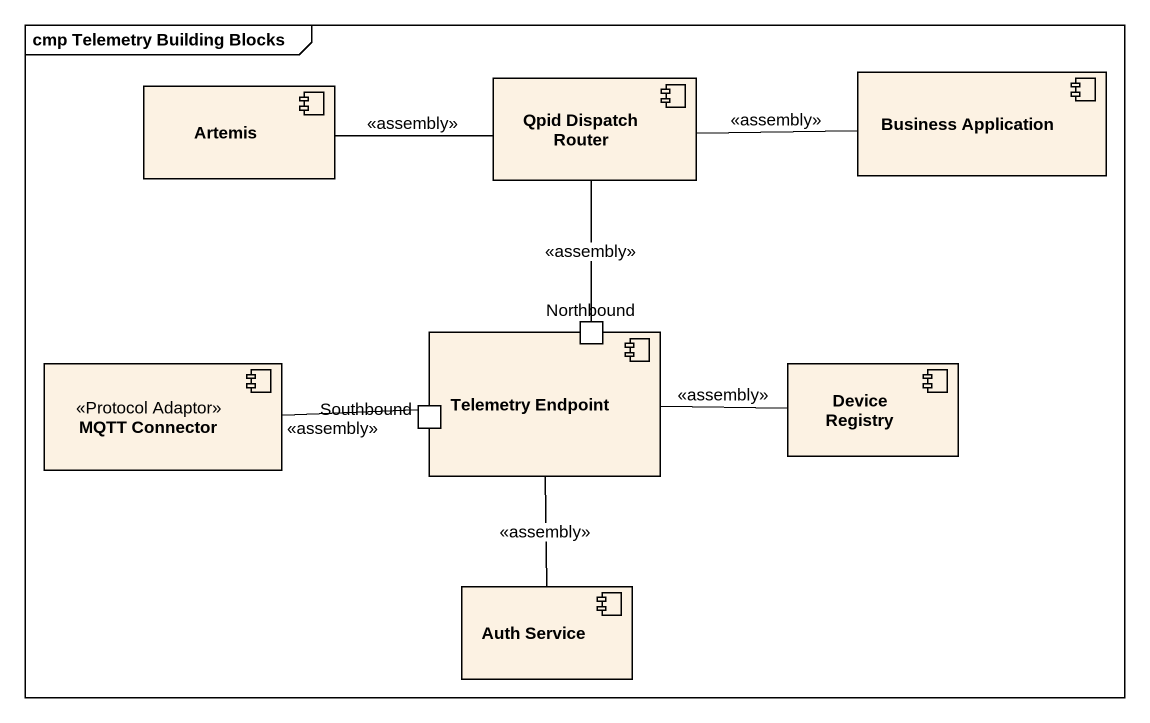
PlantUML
@startuml
mainframe cmp Telemetry Building Blocks
component Artemis #FCF2E3
component "Qpid Dispatch Router" as Qpid_Dispatch_Router #FCF2E3
component "Business Application" as Business_Application
component "Telemetry Endpoint" as Telemetry_Endpoint #FCF2E3 {
  port Northbound
  port Southbound
}
component "MQTT Connector" as MQTT_Connector <<Protocol Adaptor>> #FCF2E3
component "Device Registry" as Device_Registry #FCF2E3
component "Auth Service" as Auth_Service #FCF2E3
Qpid_Dispatch_Router -left- Artemis : <<assembly>>
Business_Application -left- Qpid_Dispatch_Router : <<assembly>>
Telemetry_Endpoint -right- Device_Registry : <<assembly>>
Telemetry_Endpoint -- Auth_Service : <<assembly>>
Northbound -up- Qpid_Dispatch_Router : <<assembly>>
MQTT_Connector -right- Southbound : <<assembly>>
@enduml
